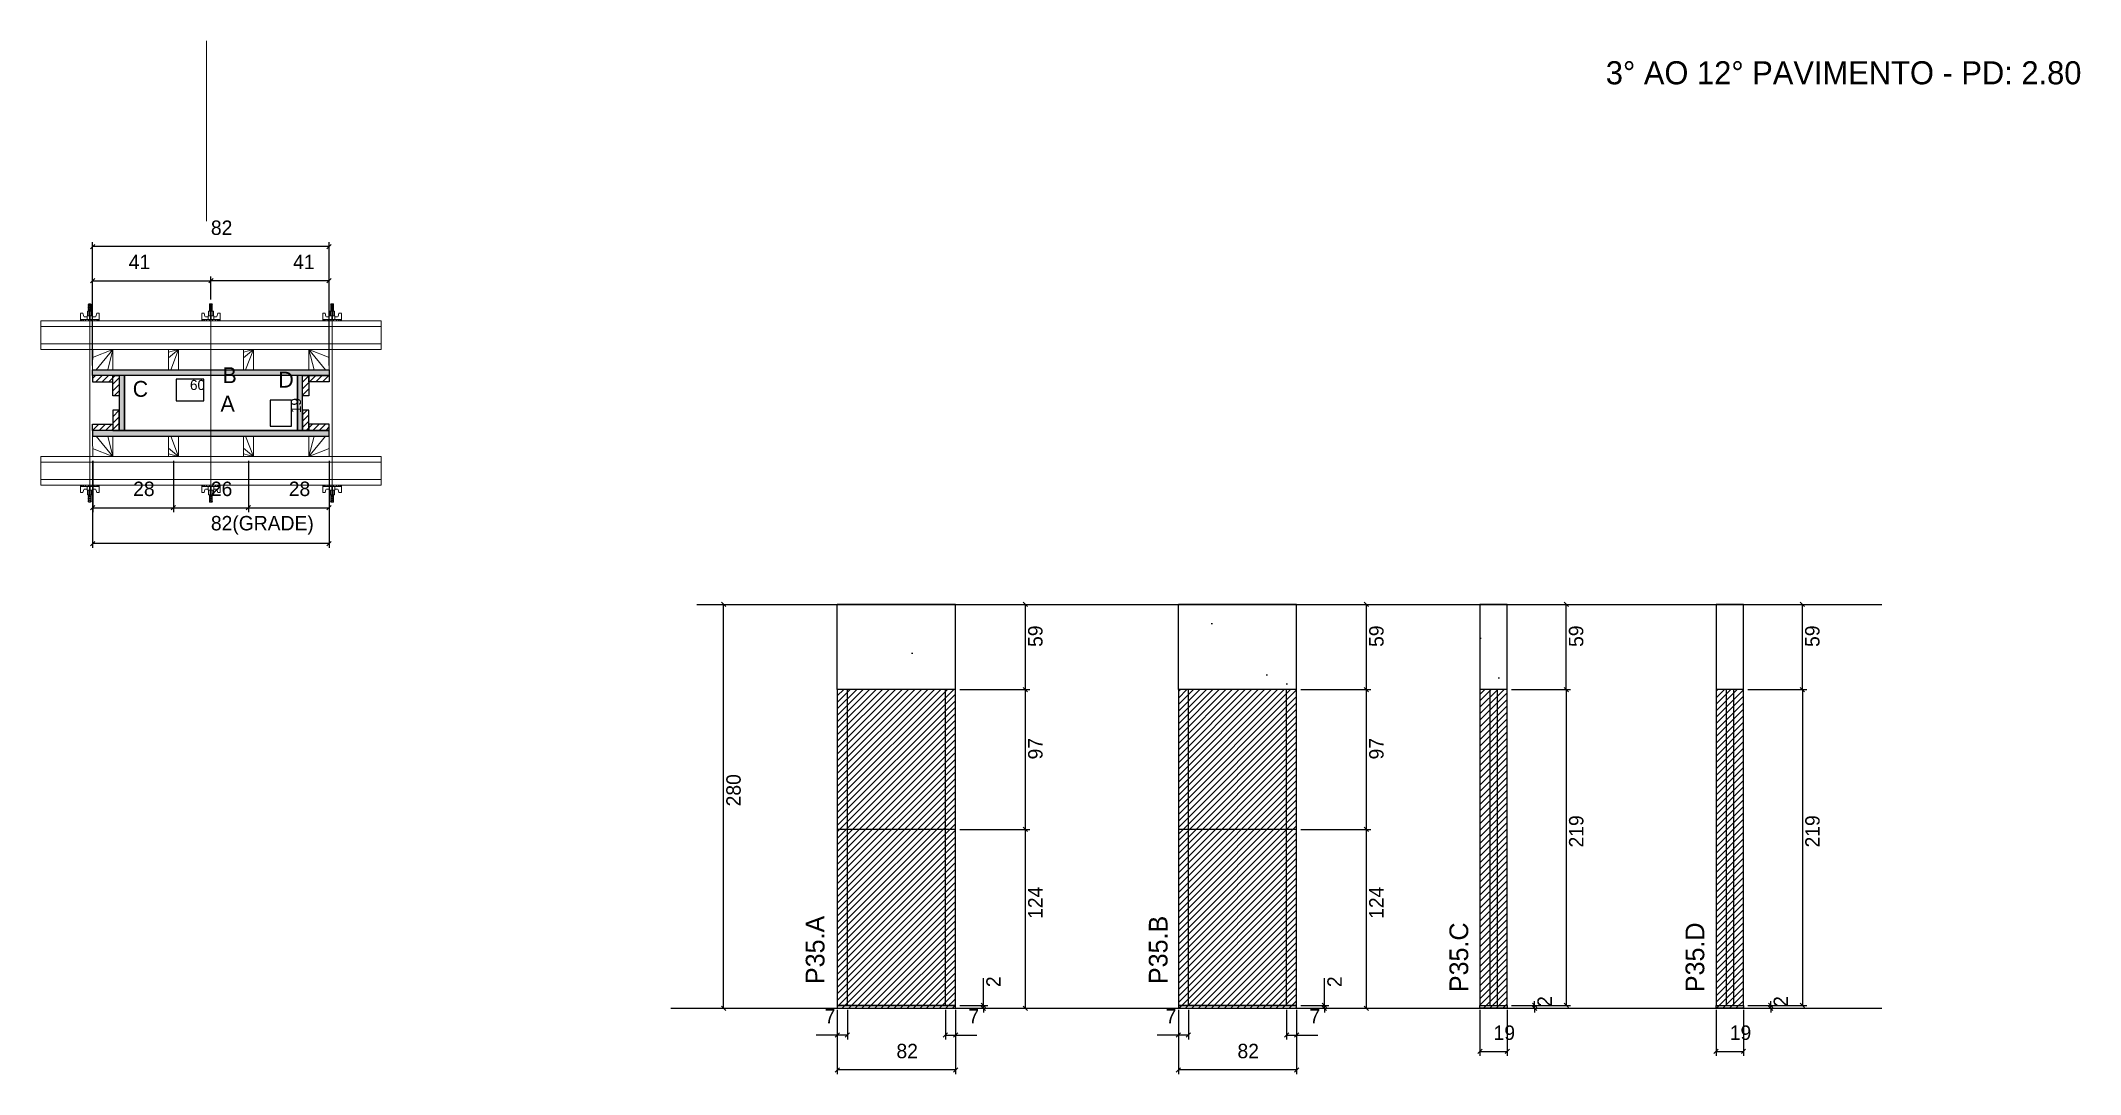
# Model space of a CAD drawing. Header units: metres. Extents: x 7425 to 8840, y 1735 to 2451.
import ezdxf

# ---------------------------------------------------------------- set-up
doc = ezdxf.new("R2010")
doc.units = ezdxf.units.M
for name, color, linetype in [('CHAPA', 7, 'Continuous'), ('COTA', 7, 'Continuous'), ('Hachura', 7, 'Continuous'), ('Madeira', 7, 'Continuous'), ('NIVEL 2° PAV.', 7, 'Continuous'), ('NOMENCLATURA', 7, 'Continuous'), ('Nível', 7, 'Continuous'), ('Painéis', 7, 'Continuous'), ('Perfil Metálico', 7, 'Continuous'), ('SARR_2.2x7', 7, 'Continuous'), ('SARRAFO', 7, 'Continuous'), ('Texto Seção', 7, 'Continuous'), ('TEXTO_GERAL', 7, 'Continuous')]:
    doc.layers.add(name, color=color, linetype=linetype)

msp = doc.modelspace()

# ---------------------------------------------------------------- hatches: boundary and pattern name
at = {"layer": 'COTA'}
h = msp.add_hatch(dxfattribs=at)
h.set_pattern_fill('AR-CONC')
h.paths.add_polyline_path([(7977.8, 2001.4), (8059.8, 2001.4), (8059.8, 2060.4), (7977.8, 2060.4), (7977.8, 2001.4)])
h = msp.add_hatch(dxfattribs=at)
h.set_pattern_fill('AR-CONC')
h.paths.add_polyline_path([(8214.3, 2001.4), (8296.3, 2001.4), (8296.3, 2060.4), (8214.3, 2060.4), (8214.3, 2001.4)])
h = msp.add_hatch(dxfattribs=at)
h.set_pattern_fill('AR-CONC')
h.paths.add_polyline_path([(8423.4, 2001.4), (8442.4, 2001.4), (8442.4, 2060.4), (8423.4, 2060.4), (8423.4, 2001.4)])
h = msp.add_hatch(dxfattribs=at)
h.set_pattern_fill('AR-CONC')
h.paths.add_polyline_path([(8587.2, 2001.4), (8606.2, 2001.4), (8606.2, 2060.4), (8587.2, 2060.4), (8587.2, 2001.4)])
at = {"layer": 'Hachura'}
h = msp.add_hatch(color=7, dxfattribs=at)
h.dxf.hatch_style = 1
h.paths.add_polyline_path([(7461.4, 2219), (7461.4, 2223), (7625.4, 2223), (7625.4, 2219), (7461.4, 2219)])
h = msp.add_hatch(color=7, dxfattribs=at)
h.dxf.hatch_style = 1
h.paths.add_polyline_path([(7461.4, 2219), (7461.4, 2223), (7625.4, 2223), (7625.4, 2219), (7461.4, 2219)])
h = msp.add_hatch(dxfattribs=at)
h.set_pattern_fill('ANSI31')
h.paths.add_polyline_path([(7475.4, 2219), (7475.4, 2214.6), (7461.4, 2214.6), (7461.4, 2219), (7475.4, 2219)])
h = msp.add_hatch(dxfattribs=at)
h.set_pattern_fill('ANSI31')
h.paths.add_polyline_path([(7479.8, 2219), (7475.4, 2219), (7475.4, 2205), (7479.8, 2205), (7479.8, 2219)])
h = msp.add_hatch(color=7, dxfattribs=at)
h.dxf.hatch_style = 1
h.paths.add_polyline_path([(7483.4, 2219), (7479.8, 2219), (7479.8, 2181), (7483.4, 2181), (7483.4, 2219)])
h = msp.add_hatch(color=7, dxfattribs=at)
h.dxf.hatch_style = 1
h.paths.add_polyline_path([(7483.4, 2219), (7479.8, 2219), (7479.8, 2181), (7483.4, 2181), (7483.4, 2219)])
h = msp.add_hatch(color=7, dxfattribs=at)
h.dxf.hatch_style = 1
h.paths.add_polyline_path([(7607, 2219), (7603.4, 2219), (7603.4, 2181), (7607, 2181), (7607, 2219)])
h = msp.add_hatch(color=7, dxfattribs=at)
h.dxf.hatch_style = 1
h.paths.add_polyline_path([(7607, 2219), (7603.4, 2219), (7603.4, 2181), (7607, 2181), (7607, 2219)])
h = msp.add_hatch(dxfattribs=at)
h.set_pattern_fill('ANSI31')
h.paths.add_polyline_path([(7611.4, 2219), (7607, 2219), (7607, 2205), (7611.4, 2205), (7611.4, 2219)])
h = msp.add_hatch(dxfattribs=at)
h.set_pattern_fill('ANSI31')
h.paths.add_polyline_path([(7611.4, 2219), (7611.4, 2214.6), (7625.4, 2214.6), (7625.4, 2219), (7611.4, 2219)])
h = msp.add_hatch(dxfattribs=at)
h.set_pattern_fill('ANSI31')
h.paths.add_polyline_path([(7479.8, 2181), (7475.4, 2181), (7475.4, 2195), (7479.8, 2195), (7479.8, 2181)])
h = msp.add_hatch(dxfattribs=at)
h.set_pattern_fill('ANSI31')
h.paths.add_polyline_path([(7611.4, 2181), (7607, 2181), (7607, 2195), (7611.4, 2195), (7611.4, 2181)])
h = msp.add_hatch(dxfattribs=at)
h.set_pattern_fill('ANSI31')
h.paths.add_polyline_path([(7475.4, 2181), (7475.4, 2185.4), (7461.4, 2185.4), (7461.4, 2181), (7475.4, 2181)])
h = msp.add_hatch(color=7, dxfattribs=at)
h.dxf.hatch_style = 1
h.paths.add_polyline_path([(7461.4, 2181), (7461.4, 2177), (7625.4, 2177), (7625.4, 2181), (7461.4, 2181)])
h = msp.add_hatch(color=7, dxfattribs=at)
h.dxf.hatch_style = 1
h.paths.add_polyline_path([(7461.4, 2181), (7461.4, 2177), (7625.4, 2177), (7625.4, 2181), (7461.4, 2181)])
h = msp.add_hatch(dxfattribs=at)
h.set_pattern_fill('ANSI31')
h.paths.add_polyline_path([(7611.4, 2181), (7611.4, 2185.4), (7625.4, 2185.4), (7625.4, 2181), (7611.4, 2181)])
h = msp.add_hatch(dxfattribs=at)
h.set_pattern_fill('ANSI31')
h.paths.add_polyline_path([(8059.8, 2001.4), (7977.8, 2001.4), (7977.8, 1780.4), (8059.8, 1780.4), (8059.8, 2001.4)])
h = msp.add_hatch(dxfattribs=at)
h.set_pattern_fill('ANSI31')
h.paths.add_polyline_path([(8296.3, 2001.4), (8214.3, 2001.4), (8214.3, 1780.4), (8296.3, 1780.4), (8296.3, 2001.4)])
h = msp.add_hatch(dxfattribs=at)
h.set_pattern_fill('ANSI31')
h.paths.add_polyline_path([(8442.4, 2001.4), (8423.4, 2001.4), (8423.4, 1780.4), (8442.4, 1780.4), (8442.4, 2001.4)])
h = msp.add_hatch(dxfattribs=at)
h.set_pattern_fill('ANSI31')
h.paths.add_polyline_path([(8606.2, 2001.4), (8587.2, 2001.4), (8587.2, 1780.4), (8606.2, 1780.4), (8606.2, 2001.4)])

# ---------------------------------------------------------------- linework, layer by layer
at = {"layer": 'CHAPA', "color": 1, "lineweight": 25}
for points in [[(7461.4, 2219), (7461.4, 2223), (7625.4, 2223), (7625.4, 2219)], [(7461.4, 2219), (7461.4, 2223), (7625.4, 2223), (7625.4, 2219)], [(7483.4, 2219), (7479.8, 2219), (7479.8, 2181), (7483.4, 2181)], [(7483.4, 2219), (7479.8, 2219), (7479.8, 2181), (7483.4, 2181)], [(7607, 2219), (7603.4, 2219), (7603.4, 2181), (7607, 2181)], [(7607, 2219), (7603.4, 2219), (7603.4, 2181), (7607, 2181)], [(7461.4, 2181), (7461.4, 2177), (7625.4, 2177), (7625.4, 2181)], [(7461.4, 2181), (7461.4, 2177), (7625.4, 2177), (7625.4, 2181)]]:
    msp.add_lwpolyline(points, close=True, dxfattribs=at)
at = {"layer": 'COTA', "color": 0, "lineweight": 25}
for p, q in [((7462.9, 2309.9), (7459.9, 2306.9)), ((7623.9, 2306.9), (7626.9, 2309.9)), ((7462.9, 2286.2), (7459.9, 2283.2)), ((7544.9, 2286.2), (7541.9, 2283.2)), ((7541.9, 2283.2), (7544.9, 2286.2)), ((7623.9, 2283.2), (7626.9, 2286.2)), ((7463, 2128.9), (7460, 2125.9)), ((7515.9, 2125.9), (7518.9, 2128.9)), ((7518.9, 2128.9), (7515.9, 2125.9)), ((7567.9, 2125.9), (7570.9, 2128.9)), ((7570.9, 2128.9), (7567.9, 2125.9)), ((7623.9, 2125.9), (7626.9, 2128.9)), ((7462.9, 2104), (7459.9, 2101)), ((7623.9, 2101), (7626.9, 2104)), ((8109.7, 2058.9), (8106.7, 2061.9)), ((8346.2, 2058.9), (8343.2, 2061.9)), ((8484.8, 2058.9), (8481.8, 2061.9)), ((8648.6, 2058.9), (8645.6, 2061.9)), ((8109.7, 1999.9), (8106.7, 2002.9)), ((8106.7, 2002.9), (8109.7, 1999.9)), ((8346.2, 1999.9), (8343.2, 2002.9)), ((8343.2, 2002.9), (8346.2, 1999.9)), ((8484.8, 1999.9), (8481.8, 2002.9)), ((8481.8, 2002.9), (8484.8, 1999.9)), ((8648.6, 1999.9), (8645.6, 2002.9)), ((8645.6, 2002.9), (8648.6, 1999.9)), ((8109.7, 1902.9), (8106.7, 1905.9)), ((8106.7, 1905.9), (8109.7, 1902.9)), ((8346.2, 1902.9), (8343.2, 1905.9)), ((8343.2, 1905.9), (8346.2, 1902.9)), ((8077.6, 1783.9), (8080.6, 1780.9)), ((8314.1, 1783.9), (8317.1, 1780.9)), ((8459.8, 1783.9), (8462.8, 1780.9)), ((8481.8, 1783.9), (8484.8, 1780.9)), ((8623.6, 1783.9), (8626.6, 1780.9)), ((8645.6, 1783.9), (8648.6, 1780.9)), ((8080.6, 1778.9), (8077.6, 1781.9)), ((8106.7, 1781.9), (8109.7, 1778.9)), ((8317.1, 1778.9), (8314.1, 1781.9)), ((8343.2, 1781.9), (8346.2, 1778.9)), ((8462.8, 1778.9), (8459.8, 1781.9)), ((8626.6, 1778.9), (8623.6, 1781.9)), ((7979.3, 1763.3), (7976.3, 1760.3)), ((7983.3, 1760.3), (7986.3, 1763.3)), ((8054.3, 1763.3), (8051.3, 1760.3)), ((8058.3, 1760.3), (8061.3, 1763.3)), ((8215.8, 1763.3), (8212.8, 1760.3)), ((8219.8, 1760.3), (8222.8, 1763.3)), ((8290.8, 1763.3), (8287.8, 1760.3)), ((8294.8, 1760.3), (8297.8, 1763.3)), ((8424.9, 1752), (8421.9, 1749)), ((8440.9, 1749), (8443.9, 1752)), ((8588.7, 1752), (8585.7, 1749)), ((8604.7, 1749), (8607.7, 1752)), ((7979.3, 1739.2), (7976.3, 1736.2)), ((8058.3, 1736.2), (8061.3, 1739.2)), ((8215.8, 1739.2), (8212.8, 1736.2)), ((8294.8, 1736.2), (8297.8, 1739.2))]:
    msp.add_line(p, q, dxfattribs=at)
at = {"layer": 'COTA', "color": 241, "lineweight": 25}
for p, q in [((7461.4, 2226), (7461.4, 2311.4)), ((7625.4, 2308.4), (7461.4, 2308.4)), ((7625.4, 2226), (7625.4, 2311.4)), ((7461.4, 2260), (7461.4, 2287.7)), ((7461.4, 2284.7), (7543.4, 2284.7)), ((7543.4, 2271.8), (7543.4, 2287.7)), ((7543.4, 2271.8), (7543.4, 2287.7)), ((7625.4, 2284.7), (7543.4, 2284.7)), ((7625.4, 2260), (7625.4, 2287.7)), ((7461.4, 2160), (7461.4, 2099.5)), ((7461.5, 2160), (7461.5, 2124.4)), ((7517.4, 2160), (7517.4, 2124.4)), ((7517.4, 2160), (7517.4, 2124.4)), ((7569.4, 2160), (7569.4, 2124.4)), ((7569.4, 2160), (7569.4, 2124.4)), ((7625.4, 2160), (7625.4, 2099.5)), ((7625.4, 2160), (7625.4, 2124.4)), ((7461.5, 2127.4), (7517.4, 2127.4)), ((7517.4, 2127.4), (7569.4, 2127.4)), ((7569.4, 2127.4), (7625.4, 2127.4)), ((7625.4, 2102.5), (7461.4, 2102.5)), ((8059.8, 2060.4), (7977.8, 2060.4)), ((7977.8, 2001.4), (7977.8, 2060.4)), ((8059.8, 2001.4), (8059.8, 2060.4)), ((8296.3, 2060.4), (8214.3, 2060.4)), ((8214.3, 2001.4), (8214.3, 2060.4)), ((8296.3, 2001.4), (8296.3, 2060.4))]:
    msp.add_line(p, q, dxfattribs=at)
at = {"layer": 'COTA', "color": 180, "lineweight": 25}
for p, q in [((7538.4, 2216.5), (7519.4, 2216.5)), ((7519.4, 2216.5), (7519.4, 2201.5)), ((7538.4, 2201.5), (7538.4, 2216.5)), ((7519.4, 2201.5), (7538.4, 2201.5)), ((7599.4, 2202), (7584.4, 2202)), ((7584.4, 2202), (7584.4, 2184)), ((7599.4, 2184), (7599.4, 2202)), ((7584.4, 2184), (7599.4, 2184))]:
    msp.add_line(p, q, dxfattribs=at)
at = {"layer": 'COTA', "color": 4, "lineweight": 25}
for p, q in [((8062.8, 2060.4), (8111.2, 2060.4)), ((8108.2, 2001.4), (8108.2, 2060.4)), ((8299.3, 2060.4), (8347.7, 2060.4)), ((8344.7, 2001.4), (8344.7, 2060.4)), ((8445.4, 2060.4), (8486.3, 2060.4)), ((8483.3, 2001.4), (8483.3, 2060.4)), ((8609.2, 2060.4), (8650.1, 2060.4)), ((8647.1, 2001.4), (8647.1, 2060.4)), ((8062.8, 2001.4), (8111.2, 2001.4)), ((8062.8, 2001.4), (8111.2, 2001.4)), ((8108.2, 1904.4), (8108.2, 2001.4)), ((8299.3, 2001.4), (8347.7, 2001.4)), ((8299.3, 2001.4), (8347.7, 2001.4)), ((8344.7, 1904.4), (8344.7, 2001.4)), ((8445.4, 2001.4), (8486.3, 2001.4)), ((8445.4, 2001.4), (8486.3, 2001.4)), ((8483.3, 2001.4), (8483.3, 1782.4)), ((8609.2, 2001.4), (8650.1, 2001.4)), ((8609.2, 2001.4), (8650.1, 2001.4)), ((8647.1, 2001.4), (8647.1, 1782.4)), ((8062.8, 1904.4), (8111.2, 1904.4)), ((8062.8, 1904.4), (8111.2, 1904.4)), ((8108.2, 1780.4), (8108.2, 1904.4)), ((8299.3, 1904.4), (8347.7, 1904.4)), ((8299.3, 1904.4), (8347.7, 1904.4)), ((8344.7, 1780.4), (8344.7, 1904.4)), ((8079.1, 1782.4), (8079.1, 1801.2)), ((8315.6, 1782.4), (8315.6, 1801.2)), ((8062.8, 1782.4), (8082.1, 1782.4)), ((8079.1, 1780.4), (8079.1, 1782.4)), ((8299.3, 1782.4), (8318.6, 1782.4)), ((8315.6, 1780.4), (8315.6, 1782.4)), ((8445.4, 1782.4), (8464.3, 1782.4)), ((8445.4, 1782.4), (8486.3, 1782.4)), ((8461.3, 1782.4), (8461.3, 1785.4)), ((8461.3, 1780.4), (8461.3, 1782.4)), ((8609.2, 1782.4), (8628.1, 1782.4)), ((8609.2, 1782.4), (8650.1, 1782.4)), ((8625.1, 1782.4), (8625.1, 1785.4)), ((8625.1, 1780.4), (8625.1, 1782.4)), ((7977.8, 1779.4), (7977.8, 1734.7)), ((7977.8, 1777.4), (7977.8, 1758.8)), ((7984.8, 1779.4), (7984.8, 1758.8)), ((8052.8, 1779.4), (8052.8, 1758.8)), ((8059.8, 1779.4), (8059.8, 1734.7)), ((8059.8, 1777.4), (8059.8, 1758.8)), ((8062.8, 1780.4), (8082.1, 1780.4)), ((8062.8, 1780.4), (8111.2, 1780.4)), ((8079.1, 1780.4), (8079.1, 1777.4)), ((8214.3, 1779.4), (8214.3, 1734.7)), ((8214.3, 1777.4), (8214.3, 1758.8)), ((8221.3, 1779.4), (8221.3, 1758.8)), ((8289.3, 1779.4), (8289.3, 1758.8)), ((8296.3, 1779.4), (8296.3, 1734.7)), ((8296.3, 1777.4), (8296.3, 1758.8)), ((8299.3, 1780.4), (8318.6, 1780.4)), ((8299.3, 1780.4), (8347.7, 1780.4)), ((8315.6, 1780.4), (8315.6, 1777.4)), ((8423.4, 1779.4), (8423.4, 1747.5)), ((8442.4, 1779.4), (8442.4, 1747.5)), ((8445.4, 1780.4), (8464.3, 1780.4)), ((8461.3, 1780.4), (8461.3, 1777.4)), ((8587.2, 1779.4), (8587.2, 1747.5)), ((8606.2, 1779.4), (8606.2, 1747.5)), ((8609.2, 1780.4), (8628.1, 1780.4)), ((8625.1, 1780.4), (8625.1, 1777.4)), ((7977.8, 1761.8), (7963.1, 1761.8)), ((7984.8, 1761.8), (7977.8, 1761.8)), ((8052.8, 1761.8), (8059.8, 1761.8)), ((8059.8, 1761.8), (8074.6, 1761.8)), ((8214.3, 1761.8), (8199.6, 1761.8)), ((8221.3, 1761.8), (8214.3, 1761.8)), ((8289.3, 1761.8), (8296.3, 1761.8)), ((8296.3, 1761.8), (8311.1, 1761.8)), ((8423.4, 1750.5), (8442.4, 1750.5)), ((8587.2, 1750.5), (8606.2, 1750.5)), ((8059.8, 1737.7), (7977.8, 1737.7)), ((8296.3, 1737.7), (8214.3, 1737.7))]:
    msp.add_line(p, q, dxfattribs=at)
at = {"layer": 'COTA', "color": 241, "lineweight": 25}
for points in [[(8442.4, 2001.4), (8442.4, 2060.4), (8423.4, 2060.4), (8423.4, 2001.4)], [(8606.2, 2001.4), (8606.2, 2060.4), (8587.2, 2060.4), (8587.2, 2001.4)]]:
    msp.add_lwpolyline(points, dxfattribs=at)
at = {"layer": 'Hachura', "color": 0, "lineweight": 9}
for p, q in [((7461.1, 2263.7), (7457.8, 2263.7)), ((7461.1, 2263.7), (7457.8, 2263.7)), ((7457.8, 2263.7), (7457.8, 2260.5)), ((7458.3, 2268.1), (7460.5, 2267)), ((7460.4, 2266.8), (7458.3, 2267.8)), ((7458.3, 2266.9), (7460.5, 2265.8)), ((7460.4, 2265.6), (7458.3, 2266.7)), ((7458.3, 2265.8), (7460.5, 2264.7)), ((7460.4, 2264.4), (7458.3, 2265.5)), ((7459.6, 2263.7), (7458.3, 2264.4)), ((7458.4, 2268.5), (7458.7, 2268.8)), ((7458.4, 2268.2), (7458.4, 2268.5)), ((7460.3, 2268.5), (7458.4, 2268.5)), ((7458.4, 2268.2), (7460.3, 2267.2)), ((7458.4, 2268.2), (7460.3, 2267.2)), ((7458.4, 2267), (7458.4, 2267.7)), ((7460.3, 2266.7), (7458.4, 2267.7)), ((7458.4, 2267), (7460.3, 2266)), ((7458.4, 2265.8), (7458.4, 2266.5)), ((7460.3, 2265.5), (7458.4, 2266.5)), ((7458.4, 2266.3), (7458.4, 2266.5)), ((7458.4, 2265.8), (7460.3, 2264.9)), ((7458.4, 2264.7), (7458.4, 2265.3)), ((7460.3, 2264.4), (7458.4, 2265.3)), ((7458.4, 2264.7), (7460.3, 2263.7)), ((7459.3, 2263.7), (7458.4, 2264.2)), ((7458.4, 2263.7), (7458.4, 2264.2)), ((7458.7, 2268.8), (7460, 2268.8)), ((7458.8, 2263.7), (7458.8, 2260.5)), ((7460.3, 2267.8), (7459, 2268.5)), ((7460.4, 2267.9), (7459.3, 2268.5)), ((7459.8, 2268.5), (7460.5, 2268.2)), ((7460.3, 2268.5), (7460, 2268.8)), ((7460.1, 2268.5), (7460.3, 2268.4)), ((7460.3, 2267.8), (7460.3, 2267.2)), ((7460.3, 2266), (7460.3, 2266.7)), ((7460.3, 2265.3), (7460.3, 2265.5)), ((7460.3, 2265.3), (7460.3, 2264.9)), ((7460.3, 2264.4), (7460.3, 2263.7)), ((7460.3, 2263.7), (7460.3, 2260.5)), ((7461.1, 2260.5), (7461.1, 2263.7)), ((7545.1, 2263.7), (7541.8, 2263.7)), ((7545.1, 2263.7), (7541.8, 2263.7)), ((7541.8, 2263.7), (7541.8, 2260.5)), ((7542.3, 2268.1), (7544.5, 2267)), ((7544.4, 2266.8), (7542.3, 2267.8)), ((7542.3, 2266.9), (7544.5, 2265.8)), ((7544.4, 2265.6), (7542.3, 2266.7)), ((7542.3, 2265.8), (7544.5, 2264.7)), ((7544.4, 2264.4), (7542.3, 2265.5)), ((7543.6, 2263.7), (7542.3, 2264.4)), ((7542.4, 2268.5), (7542.7, 2268.8)), ((7542.4, 2268.2), (7542.4, 2268.5)), ((7544.3, 2268.5), (7542.4, 2268.5)), ((7542.4, 2268.2), (7544.3, 2267.2)), ((7542.4, 2268.2), (7544.3, 2267.2)), ((7542.4, 2267), (7542.4, 2267.7)), ((7544.3, 2266.7), (7542.4, 2267.7)), ((7542.4, 2267), (7544.3, 2266)), ((7542.4, 2265.8), (7542.4, 2266.5)), ((7544.3, 2265.5), (7542.4, 2266.5)), ((7542.4, 2266.3), (7542.4, 2266.5)), ((7542.4, 2265.8), (7544.3, 2264.9)), ((7542.4, 2264.7), (7542.4, 2265.3)), ((7544.3, 2264.4), (7542.4, 2265.3)), ((7542.4, 2264.7), (7544.3, 2263.7)), ((7543.3, 2263.7), (7542.4, 2264.2)), ((7542.4, 2263.7), (7542.4, 2264.2)), ((7542.7, 2268.8), (7544, 2268.8)), ((7542.8, 2263.7), (7542.8, 2260.5)), ((7544.3, 2267.8), (7543, 2268.5)), ((7544.4, 2267.9), (7543.3, 2268.5)), ((7543.8, 2268.5), (7544.5, 2268.2)), ((7544.3, 2268.5), (7544, 2268.8)), ((7544.1, 2268.5), (7544.3, 2268.4)), ((7544.3, 2267.8), (7544.3, 2267.2)), ((7544.3, 2266), (7544.3, 2266.7)), ((7544.3, 2265.3), (7544.3, 2265.5)), ((7544.3, 2265.3), (7544.3, 2264.9)), ((7544.3, 2264.4), (7544.3, 2263.7)), ((7544.3, 2263.7), (7544.3, 2260.5)), ((7545.1, 2260.5), (7545.1, 2263.7)), ((7625.8, 2263.7), (7629.1, 2263.7)), ((7625.8, 2263.7), (7629.1, 2263.7)), ((7625.8, 2260.5), (7625.8, 2263.7)), ((7627, 2268.5), (7626.4, 2268.2)), ((7626.4, 2267.9), (7627.6, 2268.5)), ((7628.5, 2268.1), (7626.4, 2267)), ((7626.4, 2266.8), (7628.6, 2267.8)), ((7628.5, 2266.9), (7626.4, 2265.8)), ((7626.4, 2265.6), (7628.6, 2266.7)), ((7628.5, 2265.8), (7626.4, 2264.7)), ((7626.4, 2264.4), (7628.6, 2265.5)), ((7626.5, 2268.5), (7626.9, 2268.8)), ((7626.8, 2268.5), (7626.5, 2268.4)), ((7626.5, 2267.8), (7627.8, 2268.5)), ((7626.5, 2268.5), (7628.5, 2268.5)), ((7628.5, 2268.2), (7626.5, 2267.2)), ((7628.5, 2268.2), (7626.5, 2267.2)), ((7626.5, 2267.8), (7626.5, 2267.2)), ((7626.5, 2266.7), (7628.5, 2267.7)), ((7628.5, 2267), (7626.5, 2266)), ((7626.5, 2266), (7626.5, 2266.7)), ((7626.5, 2265.5), (7628.5, 2266.5)), ((7628.5, 2265.8), (7626.5, 2264.9)), ((7626.5, 2265.3), (7626.5, 2265.5)), ((7626.5, 2265.3), (7626.5, 2264.9)), ((7626.5, 2264.4), (7628.5, 2265.3)), ((7628.5, 2264.7), (7626.5, 2263.7)), ((7626.5, 2264.4), (7626.5, 2263.7)), ((7626.5, 2263.7), (7626.5, 2260.5)), ((7628.1, 2268.8), (7626.9, 2268.8)), ((7627.3, 2263.7), (7628.6, 2264.4)), ((7627.6, 2263.7), (7628.5, 2264.2)), ((7628.5, 2268.5), (7628.1, 2268.8)), ((7628.1, 2263.7), (7628.1, 2260.5)), ((7628.5, 2268.2), (7628.5, 2268.5)), ((7628.5, 2267), (7628.5, 2267.7)), ((7628.5, 2265.8), (7628.5, 2266.5)), ((7628.5, 2266.3), (7628.5, 2266.5)), ((7628.5, 2264.7), (7628.5, 2265.3)), ((7628.5, 2263.7), (7628.5, 2264.2)), ((7629.1, 2263.7), (7629.1, 2260.5)), ((7453, 2262.2), (7454.7, 2262.2)), ((7453, 2257), (7453, 2262.1)), ((7453, 2257.9), (7465.9, 2257.9)), ((7453, 2257.9), (7458.1, 2257.9)), ((7465.9, 2257), (7453, 2257)), ((7453.1, 2257.9), (7453.1, 2257)), ((7453.3, 2257.9), (7453.3, 2257)), ((7453.7, 2257.9), (7453.7, 2257)), ((7454.1, 2257.9), (7454.1, 2257)), ((7454.7, 2262.2), (7455.2, 2260)), ((7455, 2257.9), (7455, 2257)), ((7455.6, 2259.7), (7457.5, 2259.7)), ((7456.4, 2257.9), (7456.4, 2257)), ((7464.9, 2257), (7457.1, 2257)), ((7457.5, 2260.5), (7461.4, 2260.5)), ((7457.5, 2257.9), (7457.5, 2260.5)), ((7459.4, 2257.9), (7457.5, 2257.9)), ((7458.1, 2257.9), (7458.8, 2257.9)), ((7458.5, 2257.6), (7458.5, 2257.8)), ((7458.5, 2257.2), (7458.5, 2257.6)), ((7459.1, 2257.9), (7459.1, 2259.9)), ((7459.4, 2257.9), (7459.4, 2257)), ((7459.6, 2259.9), (7459.6, 2257.9)), ((7460.4, 2257.8), (7460.4, 2257.4)), ((7461.4, 2260.5), (7461.1, 2260.5)), ((7461.4, 2260.5), (7461.1, 2260.5)), ((7461.4, 2260.5), (7461.4, 2257.9)), ((7463.3, 2259.7), (7461.4, 2259.7)), ((7462.5, 2257.9), (7462.5, 2257)), ((7464.2, 2262.2), (7463.6, 2260)), ((7463.9, 2257.9), (7463.9, 2257)), ((7465.9, 2262.2), (7464.2, 2262.2)), ((7464.7, 2257.9), (7464.7, 2257)), ((7465.2, 2257.9), (7465.2, 2257)), ((7465.5, 2257.9), (7465.5, 2257)), ((7465.7, 2257.9), (7465.7, 2257)), ((7465.9, 2257.9), (7465.9, 2262.2)), ((7465.9, 2257.9), (7465.9, 2257)), ((7537, 2262.2), (7538.7, 2262.2)), ((7537, 2257), (7537, 2262.1)), ((7537, 2257.9), (7549.9, 2257.9)), ((7537, 2257.9), (7542.1, 2257.9)), ((7549.9, 2257), (7537, 2257)), ((7537.1, 2257.9), (7537.1, 2257)), ((7537.3, 2257.9), (7537.3, 2257)), ((7537.7, 2257.9), (7537.7, 2257)), ((7538.1, 2257.9), (7538.1, 2257)), ((7538.7, 2262.2), (7539.2, 2260)), ((7539, 2257.9), (7539, 2257)), ((7539.6, 2259.7), (7541.5, 2259.7)), ((7540.4, 2257.9), (7540.4, 2257)), ((7548.9, 2257), (7541.1, 2257)), ((7541.5, 2260.5), (7545.4, 2260.5)), ((7541.5, 2257.9), (7541.5, 2260.5)), ((7543.4, 2257.9), (7541.5, 2257.9)), ((7542.1, 2257.9), (7542.8, 2257.9)), ((7542.5, 2257.6), (7542.5, 2257.8)), ((7542.5, 2257.2), (7542.5, 2257.6)), ((7543.1, 2257.9), (7543.1, 2259.9)), ((7543.4, 2257.9), (7543.4, 2257)), ((7543.6, 2259.9), (7543.6, 2257.9)), ((7544.4, 2257.8), (7544.4, 2257.4)), ((7545.4, 2260.5), (7545.1, 2260.5)), ((7545.4, 2260.5), (7545.1, 2260.5)), ((7545.4, 2260.5), (7545.4, 2257.9)), ((7547.3, 2259.7), (7545.4, 2259.7)), ((7546.5, 2257.9), (7546.5, 2257)), ((7548.2, 2262.2), (7547.6, 2260)), ((7547.9, 2257.9), (7547.9, 2257)), ((7549.9, 2262.2), (7548.2, 2262.2)), ((7548.7, 2257.9), (7548.7, 2257)), ((7549.2, 2257.9), (7549.2, 2257)), ((7549.5, 2257.9), (7549.5, 2257)), ((7549.7, 2257.9), (7549.7, 2257)), ((7549.9, 2257.9), (7549.9, 2262.2)), ((7549.9, 2257.9), (7549.9, 2257)), ((7621, 2257.9), (7621, 2262.2)), ((7621, 2262.2), (7622.7, 2262.2)), ((7633.9, 2257.9), (7621, 2257.9)), ((7621, 2257.9), (7621, 2257)), ((7621, 2257), (7633.9, 2257)), ((7621.1, 2257.9), (7621.1, 2257)), ((7621.3, 2257.9), (7621.3, 2257)), ((7621.7, 2257.9), (7621.7, 2257)), ((7621.9, 2257), (7629.8, 2257)), ((7622.1, 2257.9), (7622.1, 2257)), ((7622.7, 2262.2), (7623.2, 2260)), ((7623, 2257.9), (7623, 2257)), ((7623.6, 2259.7), (7625.5, 2259.7)), ((7624.4, 2257.9), (7624.4, 2257)), ((7629.4, 2260.5), (7625.5, 2260.5)), ((7625.5, 2260.5), (7625.5, 2257.9)), ((7625.5, 2260.5), (7625.8, 2260.5)), ((7625.5, 2260.5), (7625.8, 2260.5)), ((7626.5, 2257.8), (7626.5, 2257.4)), ((7627.2, 2259.9), (7627.2, 2257.9)), ((7627.4, 2257.9), (7629.4, 2257.9)), ((7627.4, 2257.9), (7627.4, 2257)), ((7627.7, 2257.9), (7627.7, 2259.9)), ((7628.7, 2257.9), (7628.1, 2257.9)), ((7628.4, 2257.6), (7628.4, 2257.8)), ((7628.4, 2257.2), (7628.4, 2257.6)), ((7633.9, 2257.9), (7628.7, 2257.9)), ((7629.4, 2257.9), (7629.4, 2260.5)), ((7631.3, 2259.7), (7629.4, 2259.7)), ((7630.5, 2257.9), (7630.5, 2257)), ((7632.2, 2262.2), (7631.6, 2260)), ((7631.9, 2257.9), (7631.9, 2257)), ((7633.9, 2262.2), (7632.2, 2262.2)), ((7632.7, 2257.9), (7632.7, 2257)), ((7633.2, 2257.9), (7633.2, 2257)), ((7633.5, 2257.9), (7633.5, 2257)), ((7633.7, 2257.9), (7633.7, 2257)), ((7633.9, 2257), (7633.9, 2262.1)), ((7465.9, 2143), (7453, 2143)), ((7453, 2143), (7453, 2137.9)), ((7453, 2142.1), (7465.9, 2142.1)), ((7453, 2142.1), (7458.1, 2142.1)), ((7453, 2137.9), (7454.7, 2137.9)), ((7453.1, 2142.1), (7453.1, 2143)), ((7453.3, 2142.1), (7453.3, 2143)), ((7453.7, 2142.1), (7453.7, 2143)), ((7454.1, 2142.1), (7454.1, 2143)), ((7454.7, 2137.9), (7455.2, 2140.1)), ((7455, 2142.1), (7455, 2143)), ((7455.6, 2140.3), (7457.5, 2140.3)), ((7456.4, 2142.1), (7456.4, 2143)), ((7464.9, 2143), (7457.1, 2143)), ((7459.4, 2142.1), (7457.5, 2142.1)), ((7457.5, 2142.1), (7457.5, 2139.5)), ((7457.5, 2139.5), (7461.4, 2139.5)), ((7457.8, 2136.3), (7457.8, 2139.5)), ((7461.1, 2136.4), (7457.8, 2136.4)), ((7461.1, 2136.3), (7457.8, 2136.3)), ((7458.1, 2142.1), (7458.8, 2142.1)), ((7459.6, 2136.3), (7458.3, 2135.7)), ((7460.4, 2135.6), (7458.3, 2134.5)), ((7458.4, 2135.3), (7460.3, 2136.3)), ((7459.3, 2136.3), (7458.4, 2135.9)), ((7458.4, 2136.3), (7458.4, 2135.9)), ((7460.3, 2135.7), (7458.4, 2134.7)), ((7458.5, 2142.9), (7458.5, 2142.4)), ((7458.5, 2142.4), (7458.5, 2142.2)), ((7458.8, 2136.3), (7458.8, 2139.5)), ((7459.1, 2142.1), (7459.1, 2140.1)), ((7459.4, 2142.1), (7459.4, 2143)), ((7459.6, 2140.1), (7459.6, 2142.1)), ((7460.3, 2136.3), (7460.3, 2139.5)), ((7460.3, 2135.7), (7460.3, 2136.3)), ((7460.4, 2142.2), (7460.4, 2142.7)), ((7461.1, 2139.5), (7461.1, 2136.3)), ((7461.4, 2139.5), (7461.1, 2139.5)), ((7461.4, 2139.5), (7461.1, 2139.5)), ((7461.4, 2139.5), (7461.4, 2142.1)), ((7463.3, 2140.3), (7461.4, 2140.3)), ((7462.5, 2142.1), (7462.5, 2143)), ((7464.2, 2137.9), (7463.6, 2140.1)), ((7463.9, 2142.1), (7463.9, 2143)), ((7465.9, 2137.9), (7464.2, 2137.9)), ((7464.7, 2142.1), (7464.7, 2143)), ((7465.2, 2142.1), (7465.2, 2143)), ((7465.5, 2142.1), (7465.5, 2143)), ((7465.7, 2142.1), (7465.7, 2143)), ((7465.9, 2142.1), (7465.9, 2143)), ((7465.9, 2142.1), (7465.9, 2137.9)), ((7549.9, 2143), (7537, 2143)), ((7537, 2143), (7537, 2137.9)), ((7537, 2142.1), (7549.9, 2142.1)), ((7537, 2142.1), (7542.1, 2142.1)), ((7537, 2137.9), (7538.7, 2137.9)), ((7537.1, 2142.1), (7537.1, 2143)), ((7537.3, 2142.1), (7537.3, 2143)), ((7537.7, 2142.1), (7537.7, 2143)), ((7538.1, 2142.1), (7538.1, 2143)), ((7538.7, 2137.9), (7539.2, 2140.1)), ((7539, 2142.1), (7539, 2143)), ((7539.6, 2140.3), (7541.5, 2140.3)), ((7540.4, 2142.1), (7540.4, 2143)), ((7548.9, 2143), (7541.1, 2143)), ((7543.4, 2142.1), (7541.5, 2142.1)), ((7541.5, 2142.1), (7541.5, 2139.5)), ((7541.5, 2139.5), (7545.4, 2139.5)), ((7541.8, 2136.3), (7541.8, 2139.5)), ((7545.1, 2136.4), (7541.8, 2136.4)), ((7545.1, 2136.3), (7541.8, 2136.3)), ((7542.1, 2142.1), (7542.8, 2142.1)), ((7543.6, 2136.3), (7542.3, 2135.7)), ((7544.4, 2135.6), (7542.3, 2134.5)), ((7542.4, 2135.3), (7544.3, 2136.3)), ((7543.3, 2136.3), (7542.4, 2135.9)), ((7542.4, 2136.3), (7542.4, 2135.9)), ((7544.3, 2135.7), (7542.4, 2134.7)), ((7542.5, 2142.9), (7542.5, 2142.4)), ((7542.5, 2142.4), (7542.5, 2142.2)), ((7542.8, 2136.3), (7542.8, 2139.5)), ((7543.1, 2142.1), (7543.1, 2140.1)), ((7543.4, 2142.1), (7543.4, 2143)), ((7543.6, 2140.1), (7543.6, 2142.1)), ((7544.3, 2136.3), (7544.3, 2139.5)), ((7544.3, 2135.7), (7544.3, 2136.3)), ((7544.4, 2142.2), (7544.4, 2142.7)), ((7545.1, 2139.5), (7545.1, 2136.3)), ((7545.4, 2139.5), (7545.1, 2139.5)), ((7545.4, 2139.5), (7545.1, 2139.5)), ((7545.4, 2139.5), (7545.4, 2142.1)), ((7547.3, 2140.3), (7545.4, 2140.3)), ((7546.5, 2142.1), (7546.5, 2143)), ((7548.2, 2137.9), (7547.6, 2140.1)), ((7547.9, 2142.1), (7547.9, 2143)), ((7549.9, 2137.9), (7548.2, 2137.9)), ((7548.7, 2142.1), (7548.7, 2143)), ((7549.2, 2142.1), (7549.2, 2143)), ((7549.5, 2142.1), (7549.5, 2143)), ((7549.7, 2142.1), (7549.7, 2143)), ((7549.9, 2142.1), (7549.9, 2143)), ((7549.9, 2142.1), (7549.9, 2137.9)), ((7621, 2143), (7633.9, 2143)), ((7621, 2142.1), (7621, 2143)), ((7633.9, 2142.1), (7621, 2142.1)), ((7621, 2142.1), (7621, 2137.9)), ((7621, 2137.9), (7622.7, 2137.9)), ((7621.1, 2142.1), (7621.1, 2143)), ((7621.3, 2142.1), (7621.3, 2143)), ((7621.7, 2142.1), (7621.7, 2143)), ((7621.9, 2143), (7629.8, 2143)), ((7622.1, 2142.1), (7622.1, 2143)), ((7622.7, 2137.9), (7623.2, 2140.1)), ((7623, 2142.1), (7623, 2143)), ((7623.6, 2140.3), (7625.5, 2140.3)), ((7624.4, 2142.1), (7624.4, 2143)), ((7625.5, 2139.5), (7625.5, 2142.1)), ((7629.4, 2139.5), (7625.5, 2139.5)), ((7625.5, 2139.5), (7625.8, 2139.5)), ((7625.5, 2139.5), (7625.8, 2139.5)), ((7625.8, 2139.5), (7625.8, 2136.3)), ((7625.8, 2136.4), (7629.1, 2136.4)), ((7625.8, 2136.3), (7629.1, 2136.3)), ((7626.4, 2135.6), (7628.6, 2134.5)), ((7626.5, 2142.2), (7626.5, 2142.7)), ((7626.5, 2136.3), (7626.5, 2139.5)), ((7626.5, 2135.7), (7626.5, 2136.3)), ((7628.5, 2135.3), (7626.5, 2136.3)), ((7626.5, 2135.7), (7628.5, 2134.7)), ((7627.2, 2140.1), (7627.2, 2142.1)), ((7627.3, 2136.3), (7628.6, 2135.7)), ((7627.4, 2142.1), (7627.4, 2143)), ((7627.4, 2142.1), (7629.4, 2142.1)), ((7627.6, 2136.3), (7628.5, 2135.9)), ((7627.7, 2142.1), (7627.7, 2140.1)), ((7628.7, 2142.1), (7628.1, 2142.1)), ((7628.1, 2136.3), (7628.1, 2139.5)), ((7628.4, 2142.9), (7628.4, 2142.4)), ((7628.4, 2142.4), (7628.4, 2142.2)), ((7628.5, 2136.3), (7628.5, 2135.9)), ((7633.9, 2142.1), (7628.7, 2142.1)), ((7629.1, 2136.3), (7629.1, 2139.5)), ((7629.4, 2142.1), (7629.4, 2139.5)), ((7631.3, 2140.3), (7629.4, 2140.3)), ((7630.5, 2142.1), (7630.5, 2143)), ((7632.2, 2137.9), (7631.6, 2140.1)), ((7631.9, 2142.1), (7631.9, 2143)), ((7633.9, 2137.9), (7632.2, 2137.9)), ((7632.7, 2142.1), (7632.7, 2143)), ((7633.2, 2142.1), (7633.2, 2143)), ((7633.5, 2142.1), (7633.5, 2143)), ((7633.7, 2142.1), (7633.7, 2143)), ((7633.9, 2143), (7633.9, 2137.9)), ((7458.3, 2134.3), (7460.5, 2135.4)), ((7460.4, 2134.4), (7458.3, 2133.4)), ((7458.3, 2133.1), (7460.5, 2134.2)), ((7460.4, 2133.3), (7458.3, 2132.2)), ((7458.3, 2131.9), (7460.5, 2133)), ((7458.4, 2135.3), (7458.4, 2134.7)), ((7458.4, 2134.2), (7460.3, 2135.1)), ((7460.3, 2134.5), (7458.4, 2133.5)), ((7458.4, 2134.2), (7458.4, 2133.5)), ((7458.4, 2133), (7460.3, 2134)), ((7458.4, 2133.7), (7458.4, 2133.5)), ((7460.3, 2133.3), (7458.4, 2132.4)), ((7458.4, 2133), (7458.4, 2132.4)), ((7458.4, 2131.9), (7460.3, 2132.8)), ((7458.4, 2131.9), (7460.3, 2132.8)), ((7458.4, 2131.9), (7458.4, 2131.5)), ((7458.4, 2131.5), (7458.7, 2131.2)), ((7460.3, 2131.5), (7458.4, 2131.5)), ((7458.7, 2131.2), (7460, 2131.2)), ((7460.3, 2132.2), (7459, 2131.5)), ((7460.4, 2132.1), (7459.3, 2131.5)), ((7459.8, 2131.5), (7460.5, 2131.9)), ((7460.3, 2131.5), (7460, 2131.2)), ((7460.1, 2131.5), (7460.3, 2131.7)), ((7460.3, 2134.7), (7460.3, 2135.1)), ((7460.3, 2134.7), (7460.3, 2134.5)), ((7460.3, 2134), (7460.3, 2133.3)), ((7460.3, 2132.2), (7460.3, 2132.8)), ((7542.3, 2134.3), (7544.5, 2135.4)), ((7544.4, 2134.4), (7542.3, 2133.4)), ((7542.3, 2133.1), (7544.5, 2134.2)), ((7544.4, 2133.3), (7542.3, 2132.2)), ((7542.3, 2131.9), (7544.5, 2133)), ((7542.4, 2135.3), (7542.4, 2134.7)), ((7542.4, 2134.2), (7544.3, 2135.1)), ((7544.3, 2134.5), (7542.4, 2133.5)), ((7542.4, 2134.2), (7542.4, 2133.5)), ((7542.4, 2133), (7544.3, 2134)), ((7542.4, 2133.7), (7542.4, 2133.5)), ((7544.3, 2133.3), (7542.4, 2132.4)), ((7542.4, 2133), (7542.4, 2132.4)), ((7542.4, 2131.9), (7544.3, 2132.8)), ((7542.4, 2131.9), (7544.3, 2132.8)), ((7542.4, 2131.9), (7542.4, 2131.5)), ((7542.4, 2131.5), (7542.7, 2131.2)), ((7544.3, 2131.5), (7542.4, 2131.5)), ((7542.7, 2131.2), (7544, 2131.2)), ((7544.3, 2132.2), (7543, 2131.5)), ((7544.4, 2132.1), (7543.3, 2131.5)), ((7543.8, 2131.5), (7544.5, 2131.9)), ((7544.3, 2131.5), (7544, 2131.2)), ((7544.1, 2131.5), (7544.3, 2131.7)), ((7544.3, 2134.7), (7544.3, 2135.1)), ((7544.3, 2134.7), (7544.3, 2134.5)), ((7544.3, 2134), (7544.3, 2133.3)), ((7544.3, 2132.2), (7544.3, 2132.8)), ((7628.5, 2134.3), (7626.4, 2135.4)), ((7626.4, 2134.4), (7628.6, 2133.4)), ((7628.5, 2133.1), (7626.4, 2134.2)), ((7626.4, 2133.3), (7628.6, 2132.2)), ((7628.5, 2131.9), (7626.4, 2133)), ((7626.4, 2132.1), (7627.6, 2131.5)), ((7627, 2131.5), (7626.4, 2131.9)), ((7626.5, 2134.7), (7626.5, 2135.1)), ((7628.5, 2134.2), (7626.5, 2135.1)), ((7626.5, 2134.7), (7626.5, 2134.5)), ((7626.5, 2134.5), (7628.5, 2133.5)), ((7626.5, 2134), (7626.5, 2133.3)), ((7628.5, 2133), (7626.5, 2134)), ((7626.5, 2133.3), (7628.5, 2132.4)), ((7628.5, 2131.9), (7626.5, 2132.8)), ((7626.5, 2132.2), (7626.5, 2132.8)), ((7628.5, 2131.9), (7626.5, 2132.8)), ((7626.5, 2132.2), (7627.8, 2131.5)), ((7626.8, 2131.5), (7626.5, 2131.7)), ((7626.5, 2131.5), (7626.9, 2131.2)), ((7626.5, 2131.5), (7628.5, 2131.5)), ((7628.1, 2131.2), (7626.9, 2131.2)), ((7628.5, 2131.5), (7628.1, 2131.2)), ((7628.5, 2135.3), (7628.5, 2134.7)), ((7628.5, 2134.2), (7628.5, 2133.5)), ((7628.5, 2133.7), (7628.5, 2133.5)), ((7628.5, 2133), (7628.5, 2132.4)), ((7628.5, 2131.9), (7628.5, 2131.5))]:
    msp.add_line(p, q, dxfattribs=at)
at = {"layer": 'Hachura', "color": 251, "lineweight": 9}
for p, q in [((7459.4, 2267.8), (7459.4, 2136)), ((7543.4, 2267.8), (7543.4, 2136)), ((7627.4, 2267.8), (7627.4, 2136))]:
    msp.add_line(p, q, dxfattribs=at)
at = {"layer": 'Madeira', "color": 126, "lineweight": 18}
for p, q in [((7475.5, 2237), (7461.4, 2231.6)), ((7475.5, 2237), (7463.9, 2223)), ((7475.5, 2237), (7472, 2223)), ((7520.9, 2237), (7513.9, 2231.3)), ((7520.9, 2237), (7513.9, 2235.3)), ((7520.9, 2237), (7515.5, 2223)), ((7572.9, 2237), (7565.9, 2231.3)), ((7572.9, 2237), (7565.9, 2235.3)), ((7572.9, 2237), (7567.5, 2223)), ((7611.4, 2237), (7622.9, 2223)), ((7611.4, 2237), (7614.9, 2223)), ((7611.4, 2237), (7625.4, 2231.6)), ((7475.5, 2163), (7461.4, 2168.4)), ((7475.5, 2163), (7463.9, 2177)), ((7475.5, 2163), (7472, 2177)), ((7520.9, 2163), (7513.9, 2168.8)), ((7520.9, 2163), (7513.9, 2164.7)), ((7520.9, 2163), (7515.5, 2177)), ((7572.9, 2163), (7565.9, 2168.8)), ((7572.9, 2163), (7565.9, 2164.7)), ((7572.9, 2163), (7567.5, 2177)), ((7611.4, 2163), (7622.9, 2177)), ((7611.4, 2163), (7614.9, 2177)), ((7611.4, 2163), (7625.4, 2168.4))]:
    msp.add_line(p, q, dxfattribs=at)
for points in [[(7625.4, 2237), (7625.4, 2223), (7461.4, 2223), (7461.5, 2237)], [(7475.5, 2237), (7475.4, 2223), (7461.4, 2223), (7461.5, 2237)], [(7520.9, 2237), (7513.9, 2237), (7513.9, 2223), (7520.9, 2223)], [(7572.9, 2237), (7565.9, 2237), (7565.9, 2223), (7572.9, 2223)], [(7611.4, 2237), (7611.4, 2223), (7625.4, 2223), (7625.4, 2237)], [(7625.4, 2163), (7625.4, 2177), (7461.4, 2177), (7461.5, 2163)], [(7475.5, 2163), (7475.4, 2177), (7461.4, 2177), (7461.5, 2163)], [(7520.9, 2163), (7513.9, 2163), (7513.9, 2177), (7520.9, 2177)], [(7572.9, 2163), (7565.9, 2163), (7565.9, 2177), (7572.9, 2177)], [(7611.4, 2163), (7611.4, 2177), (7625.4, 2177), (7625.4, 2163)]]:
    msp.add_lwpolyline(points, close=True, dxfattribs=at)
at = {"layer": 'NIVEL 2° PAV.', "color": 4, "lineweight": 25}
for p, q in [((7895.7, 2060.4), (7901.9, 2060.4)), ((7898.9, 1780.4), (7898.9, 2060.4)), ((7865.4, 1780.4), (7901.9, 1780.4))]:
    msp.add_line(p, q, dxfattribs=at)
at = {"layer": 'NIVEL 2° PAV.', "color": 0, "lineweight": 25}
for p, q in [((7900.4, 2058.9), (7897.4, 2061.9)), ((7897.4, 1781.9), (7900.4, 1778.9))]:
    msp.add_line(p, q, dxfattribs=at)
at = {"layer": 'Nível', "color": 4, "lineweight": 25}
for p, q in [((7880.3, 2060.4), (8702.2, 2060.4)), ((7862.4, 1780.4), (8702.2, 1780.4))]:
    msp.add_line(p, q, dxfattribs=at)
at = {"layer": 'Painéis', "color": 200, "lineweight": 25}
for p, q in [((7977.8, 2001.4), (7977.8, 1780.4)), ((8059.8, 2001.4), (7977.8, 2001.4)), ((8059.8, 1780.4), (8059.8, 2001.4)), ((8214.3, 2001.4), (8214.3, 1780.4)), ((8296.3, 2001.4), (8214.3, 2001.4)), ((8296.3, 1780.4), (8296.3, 2001.4)), ((8423.4, 2001.4), (8423.4, 1782.4)), ((8442.4, 2001.4), (8423.4, 2001.4)), ((8442.4, 1782.4), (8442.4, 2001.4)), ((8587.2, 2001.4), (8587.2, 1782.4)), ((8606.2, 2001.4), (8587.2, 2001.4)), ((8606.2, 1782.4), (8606.2, 2001.4)), ((8059.8, 1904.4), (7977.8, 1904.4)), ((8296.3, 1904.4), (8214.3, 1904.4)), ((7977.8, 1782.4), (8059.8, 1782.4)), ((8214.3, 1782.4), (8296.3, 1782.4)), ((8423.4, 1782.4), (8442.4, 1782.4)), ((8587.2, 1782.4), (8606.2, 1782.4))]:
    msp.add_line(p, q, dxfattribs=at)
for points in [[(7603.4, 2181), (7603.4, 2219), (7483.4, 2219), (7483.4, 2181)], [(8059.8, 1782.4), (7977.8, 1782.4), (7977.8, 1780.4), (8059.8, 1780.4)], [(8296.3, 1782.4), (8214.3, 1782.4), (8214.3, 1780.4), (8296.3, 1780.4)], [(8423.4, 1782.4), (8442.4, 1782.4), (8442.4, 1780.4), (8423.4, 1780.4)], [(8587.2, 1782.4), (8606.2, 1782.4), (8606.2, 1780.4), (8587.2, 1780.4)]]:
    msp.add_lwpolyline(points, close=True, dxfattribs=at)
at = {"layer": 'Perfil Metálico', "color": 224, "lineweight": 18}
for points in [[(7425.4, 2257), (7425.4, 2237), (7661.4, 2237), (7661.4, 2257)], [(7661.4, 2241), (7661.4, 2253), (7425.4, 2253), (7425.4, 2241)], [(7425.4, 2143), (7425.4, 2163), (7661.4, 2163), (7661.4, 2143)], [(7661.4, 2159), (7661.4, 2147), (7425.4, 2147), (7425.4, 2159)]]:
    msp.add_lwpolyline(points, close=True, dxfattribs=at)
at = {"layer": 'SARR_2.2x7', "color": 40, "lineweight": 25}
for p, q in [((7984.8, 1904.4), (7984.8, 2001.4)), ((8052.8, 1904.4), (8052.8, 2001.4)), ((8221.3, 1904.4), (8221.3, 2001.4)), ((8289.3, 1904.4), (8289.3, 2001.4)), ((8430.4, 2001.4), (8430.4, 1782.4)), ((8435.4, 2001.4), (8435.4, 1782.4)), ((8594.2, 2001.4), (8594.2, 1782.4)), ((8599.2, 2001.4), (8599.2, 1782.4)), ((7984.8, 1782.4), (7984.8, 1904.4)), ((8052.8, 1782.4), (8052.8, 1904.4)), ((8221.3, 1782.4), (8221.3, 1904.4)), ((8289.3, 1782.4), (8289.3, 1904.4))]:
    msp.add_line(p, q, dxfattribs=at)
at = {"layer": 'SARRAFO', "color": 251, "lineweight": 25}
for points in [[(7461.4, 2214.6), (7475.4, 2214.6), (7475.4, 2219), (7461.4, 2219)], [(7475.4, 2205), (7475.4, 2219), (7479.8, 2219), (7479.8, 2205)], [(7607, 2205), (7607, 2219), (7611.4, 2219), (7611.4, 2205)], [(7625.4, 2214.6), (7611.4, 2214.6), (7611.4, 2219), (7625.4, 2219)], [(7475.4, 2195), (7475.4, 2181), (7479.8, 2181), (7479.8, 2195)], [(7607, 2195), (7607, 2181), (7611.4, 2181), (7611.4, 2195)], [(7461.4, 2185.4), (7475.4, 2185.4), (7475.4, 2181), (7461.4, 2181)], [(7625.4, 2185.4), (7611.4, 2185.4), (7611.4, 2181), (7625.4, 2181)]]:
    msp.add_lwpolyline(points, close=True, dxfattribs=at)
at = {"layer": 'Texto Seção', "color": 252, "lineweight": 15}
msp.add_line((7540.4, 2326.1), (7540.4, 2451.1), dxfattribs=at)

# ---------------------------------------------------------------- texts
at = {"layer": 'COTA', "color": 241, "lineweight": 25}
for s, p in [('82', (7543.4, 2316.5)), ('41', (7486.4, 2292.8)), ('41', (7600.4, 2292.8)), ('28', (7489.5, 2135.5)), ('26', (7543.4, 2135.5)), ('28', (7597.4, 2135.5)), ('82(GRADE)', (7543.4, 2111.7))]:
    msp.add_text(s, height=10, dxfattribs=at).set_placement(p)
at = {"layer": 'COTA', "color": 1, "lineweight": 25}
msp.add_text('60', height=7, dxfattribs=at).set_placement((7528.9, 2209))
msp.add_text('19', height=7, rotation=90, dxfattribs=at).set_placement((7605.9, 2193))
at = {"layer": 'COTA', "color": 240, "lineweight": 25}
for s, p in [('59', (8120.1, 2030.9)), ('59', (8356.6, 2030.9)), ('59', (8495.1, 2030.9)), ('59', (8658.9, 2030.9)), ('97', (8120.1, 1952.9)), ('97', (8356.6, 1952.9)), ('219', (8495.2, 1891.9)), ('219', (8659, 1891.9)), ('124', (8120.1, 1842.4)), ('124', (8356.6, 1842.4)), ('2', (8091.1, 1795.1)), ('2', (8327.6, 1795.1)), ('2', (8473.3, 1781.4)), ('2', (8637.1, 1781.4))]:
    msp.add_text(s, height=10, rotation=90, dxfattribs=at).set_placement(p)
for s, p in [('7', (7969, 1769.9)), ('7', (8068.7, 1769.9)), ('7', (8205.5, 1769.9)), ('7', (8305.2, 1769.9)), ('19', (8432.9, 1758.5)), ('19', (8596.7, 1758.5)), ('82', (8018.8, 1745.8)), ('82', (8255.3, 1745.8))]:
    msp.add_text(s, height=10, dxfattribs=at).set_placement(p)
at = {"layer": 'NIVEL 2° PAV.', "color": 240, "lineweight": 25}
msp.add_text('280', height=10, rotation=90, dxfattribs=at).set_placement((7910.8, 1920.4))
at = {"layer": 'NOMENCLATURA', "color": 2, "lineweight": 25}
msp.add_text('3° AO 12° PAVIMENTO - PD: 2.80', height=16, dxfattribs=at).set_placement((8510.7, 2420.9))
at = {"layer": 'Texto Seção', "color": 7, "lineweight": 15}
for s, p in [('P35.A', (7968.9, 1797.2)), ('P35.B', (8206.8, 1797.2)), ('P35.C', (8415.3, 1791.6)), ('P35.D', (8579, 1791.6))]:
    msp.add_text(s, height=13, rotation=90, dxfattribs=at).set_placement(p)
at = {"layer": 'TEXTO_GERAL', "color": 7, "lineweight": 25}
for s, p in [('B', (7551.5, 2213.8)), ('D', (7590.2, 2210.7)), ('C', (7489.2, 2204.3)), ('A', (7550.1, 2194.1))]:
    msp.add_text(s, height=11, dxfattribs=at).set_placement(p)

doc.saveas('drawing.dxf')
